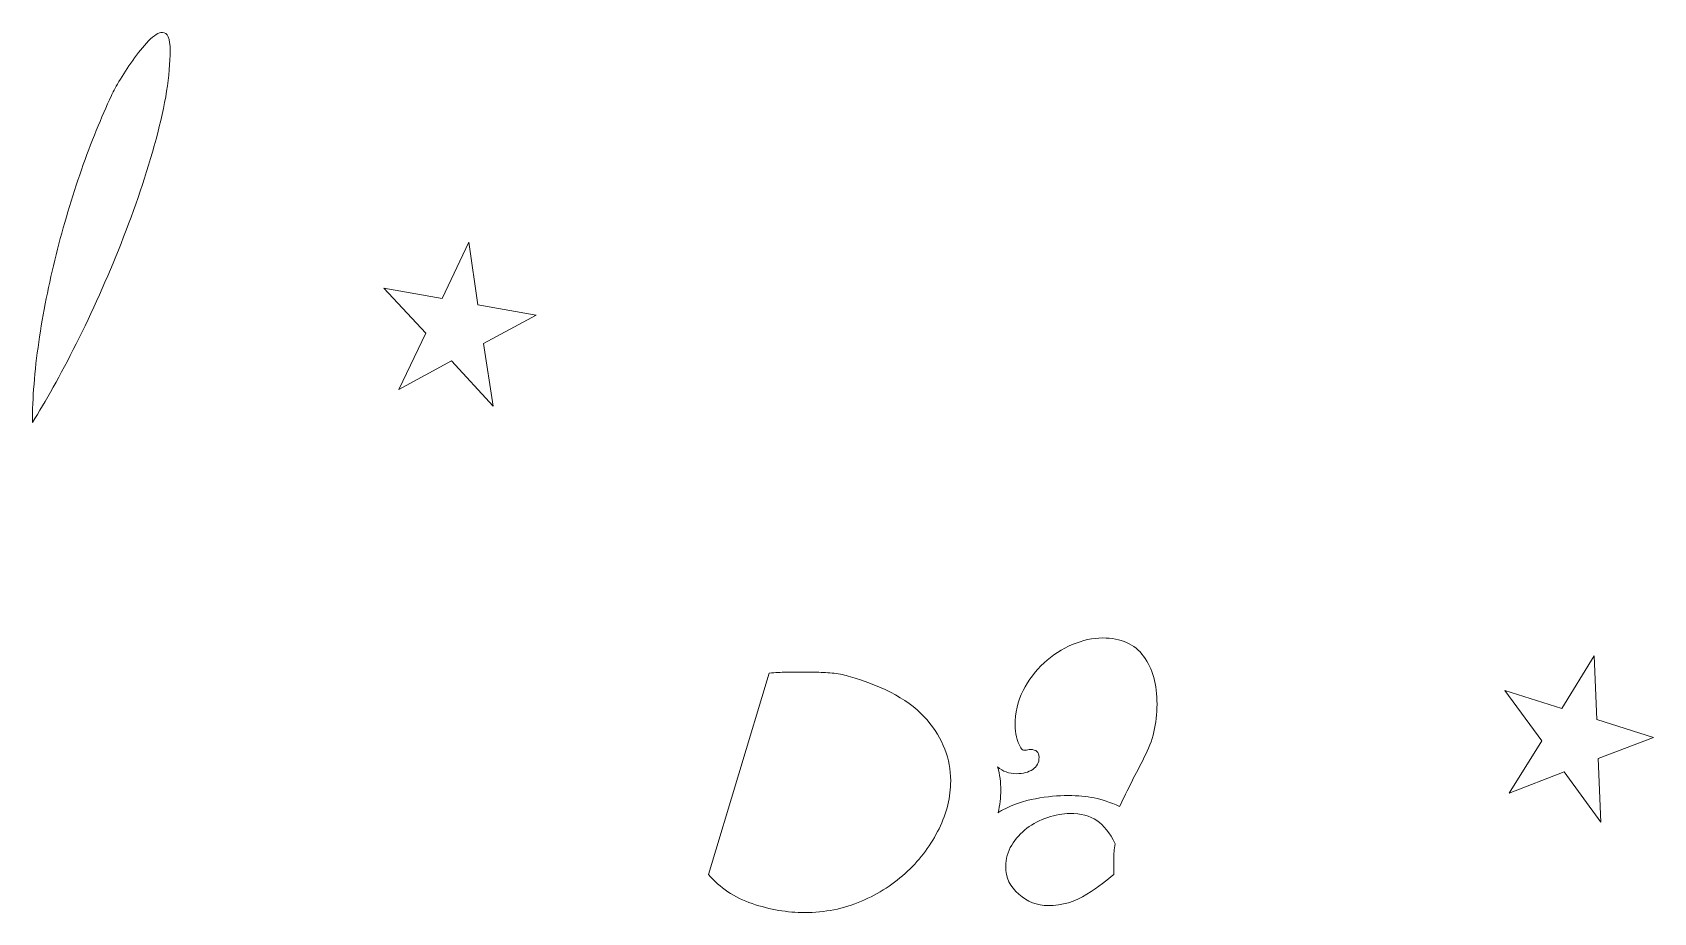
# Model space of a CAD drawing. Header units: centimetres. Extents: x -31.1 to 10.9, y -1.3 to 13.7.
# Drawn here: x -8.71 to 9.83, y -1 to 9.07 of the extents above; entities that cross this region are included whole.
import ezdxf

# ---------------------------------------------------------------- set-up
doc = ezdxf.new("R2010")
doc.units = ezdxf.units.CM
doc.header["$MEASUREMENT"] = 0
doc.layers.add('layer 1', color=7, linetype='Continuous')

msp = doc.modelspace()

# ---------------------------------------------------------------- linework, layer by layer
at = {"layer": 'layer 1', "color": 242, "lineweight": 20}
for points, knots in [([(-7.13038, 8.86275), (-7.13038, 8.99958), (-7.15997, 9.06799), (-7.21921, 9.06799), (-7.21921, 9.06799), (-7.26227, 9.06799), (-7.31477, 9.03528), (-7.3767, 8.96985), (-7.3767, 8.96985), (-7.43862, 8.90439), (-7.49919, 8.83001), (-7.55842, 8.74671), (-7.55842, 8.74671), (-7.61764, 8.66344), (-7.67013, 8.5831), (-7.71591, 8.50577), (-7.71591, 8.50577), (-7.76167, 8.42841), (-7.78993, 8.37488), (-7.80071, 8.34512), (-7.80071, 8.34512), (-7.91916, 8.09525), (-8.03359, 7.81263), (-8.14395, 7.49731), (-8.14395, 7.49731), (-8.25433, 7.18198), (-8.35126, 6.85773), (-8.4347, 6.52456), (-8.4347, 6.52456), (-8.51817, 6.19137), (-8.58412, 5.8582), (-8.63258, 5.52504), (-8.63258, 5.52504), (-8.68104, 5.19185), (-8.70526, 4.88546), (-8.70526, 4.6058), (-8.70526, 4.6058), (-8.55451, 4.84378), (-8.38759, 5.14426), (-8.20452, 5.50716), (-8.20452, 5.50716), (-8.02147, 5.87011), (-7.8505, 6.25235), (-7.69168, 6.65396), (-7.69168, 6.65396), (-7.53283, 7.05556), (-7.39957, 7.45268), (-7.29188, 7.84536), (-7.29188, 7.84536), (-7.18421, 8.23803), (-7.13038, 8.57716), (-7.13038, 8.86275)], [0, 0, 0, 0, 0.07142857, 0.07142857, 0.07142857, 0.07142857, 0.14285714, 0.14285714, 0.14285714, 0.14285714, 0.21428571, 0.21428571, 0.21428571, 0.21428571, 0.28571429, 0.28571429, 0.28571429, 0.28571429, 0.35714286, 0.35714286, 0.35714286, 0.35714286, 0.42857143, 0.42857143, 0.42857143, 0.42857143, 0.5, 0.5, 0.5, 0.5, 0.57142857, 0.57142857, 0.57142857, 0.57142857, 0.64285714, 0.64285714, 0.64285714, 0.64285714, 0.71428571, 0.71428571, 0.71428571, 0.71428571, 0.78571429, 0.78571429, 0.78571429, 0.78571429, 0.85714286, 0.85714286, 0.85714286, 0.85714286, 1, 1, 1, 1]), ([(-3.71567, 6.66825), (-3.71567, 6.66825), (-4.02002, 6.0235), (-4.02002, 6.0235), (-4.02002, 6.0235), (-4.02002, 6.0235), (-4.68657, 6.14386), (-4.68657, 6.14386), (-4.68657, 6.14386), (-4.68657, 6.14386), (-4.20774, 5.6278), (-4.20774, 5.6278), (-4.20774, 5.6278), (-4.20774, 5.6278), (-4.51443, 4.98433), (-4.51443, 4.98433), (-4.51443, 4.98433), (-4.51443, 4.98433), (-3.91413, 5.31013), (-3.91413, 5.31013), (-3.91413, 5.31013), (-3.91413, 5.31013), (-3.43713, 4.79213), (-3.43713, 4.79213), (-3.43713, 4.79213), (-3.43713, 4.79213), (-3.54493, 5.50953), (-3.54493, 5.50953), (-3.54493, 5.50953), (-3.54493, 5.50953), (-2.94344, 5.83284), (-2.94344, 5.83284), (-2.94344, 5.83284), (-2.94344, 5.83284), (-3.6104, 5.95043), (-3.6104, 5.95043), (-3.6104, 5.95043), (-3.6104, 5.95043), (-3.71567, 6.66825), (-3.71567, 6.66825)], [0, 0, 0, 0, 0.09090909, 0.09090909, 0.09090909, 0.09090909, 0.18181818, 0.18181818, 0.18181818, 0.18181818, 0.27272727, 0.27272727, 0.27272727, 0.27272727, 0.36363636, 0.36363636, 0.36363636, 0.36363636, 0.45454545, 0.45454545, 0.45454545, 0.45454545, 0.54545455, 0.54545455, 0.54545455, 0.54545455, 0.63636364, 0.63636364, 0.63636364, 0.63636364, 0.72727273, 0.72727273, 0.72727273, 0.72727273, 0.81818182, 0.81818182, 0.81818182, 0.81818182, 1, 1, 1, 1]), ([(2.33312, 0.66745), (2.35726, 0.57763), (2.36934, 0.48904), (2.36934, 0.40166), (2.36934, 0.40166), (2.36934, 0.31425), (2.3589, 0.22815), (2.33803, 0.14336), (2.33803, 0.14336), (2.35521, 0.15411), (2.37285, 0.16436), (2.39089, 0.17409), (2.39089, 0.17409), (2.50664, 0.23655), (2.63183, 0.2797), (2.76644, 0.30348), (2.76644, 0.30348), (2.90104, 0.3273), (3.02488, 0.3392), (3.13795, 0.3392), (3.13795, 0.3392), (3.25102, 0.3392), (3.35063, 0.33027), (3.43677, 0.31242), (3.43677, 0.31242), (3.52293, 0.29457), (3.61985, 0.26185), (3.72753, 0.21425), (3.72753, 0.21425), (3.81907, 0.40464), (3.91327, 0.59203), (4.01019, 0.77649), (4.01019, 0.77649), (4.10712, 0.96092), (4.15559, 1.1632), (4.15559, 1.38334), (4.15559, 1.38334), (4.15559, 1.60943), (4.10444, 1.79238), (4.00213, 1.93218), (4.00213, 1.93218), (3.89984, 2.07201), (3.74367, 2.14191), (3.53369, 2.14191), (3.53369, 2.14191), (3.42062, 2.14191), (3.30486, 2.11663), (3.18641, 2.06605), (3.18641, 2.06605), (3.06796, 2.01548), (2.96026, 1.94559), (2.86334, 1.85634), (2.86334, 1.85634), (2.76644, 1.7671), (2.68702, 1.66148), (2.62509, 1.53953), (2.62509, 1.53953), (2.56317, 1.41755), (2.53221, 1.28517), (2.53221, 1.14238), (2.53221, 1.14238), (2.53221, 1.05315), (2.55375, 0.96688), (2.59684, 0.88358), (2.59684, 0.88358), (2.60759, 0.86574), (2.62374, 0.8568), (2.64529, 0.8568), (2.64529, 0.8568), (2.65606, 0.8568), (2.66683, 0.85828), (2.6776, 0.86127), (2.6776, 0.86127), (2.68836, 0.86424), (2.69913, 0.86574), (2.7099, 0.86574), (2.7099, 0.86574), (2.77452, 0.86574), (2.80682, 0.83598), (2.80682, 0.77649), (2.80682, 0.77649), (2.80682, 0.71698), (2.78258, 0.67089), (2.73412, 0.63816), (2.73412, 0.63816), (2.68567, 0.60544), (2.62374, 0.58907), (2.54838, 0.58907), (2.54838, 0.58907), (2.46417, 0.58907), (2.39243, 0.6152), (2.33312, 0.66745)], [0, 0, 0, 0, 0.04166667, 0.04166667, 0.04166667, 0.04166667, 0.08333333, 0.08333333, 0.08333333, 0.08333333, 0.125, 0.125, 0.125, 0.125, 0.16666667, 0.16666667, 0.16666667, 0.16666667, 0.20833333, 0.20833333, 0.20833333, 0.20833333, 0.25, 0.25, 0.25, 0.25, 0.29166667, 0.29166667, 0.29166667, 0.29166667, 0.33333333, 0.33333333, 0.33333333, 0.33333333, 0.375, 0.375, 0.375, 0.375, 0.41666667, 0.41666667, 0.41666667, 0.41666667, 0.45833333, 0.45833333, 0.45833333, 0.45833333, 0.5, 0.5, 0.5, 0.5, 0.54166667, 0.54166667, 0.54166667, 0.54166667, 0.58333333, 0.58333333, 0.58333333, 0.58333333, 0.625, 0.625, 0.625, 0.625, 0.66666667, 0.66666667, 0.66666667, 0.66666667, 0.70833333, 0.70833333, 0.70833333, 0.70833333, 0.75, 0.75, 0.75, 0.75, 0.79166667, 0.79166667, 0.79166667, 0.79166667, 0.83333333, 0.83333333, 0.83333333, 0.83333333, 0.875, 0.875, 0.875, 0.875, 0.91666667, 0.91666667, 0.91666667, 0.91666667, 1, 1, 1, 1]), ([(9.15626, 1.93566), (9.15626, 1.93566), (8.78421, 1.33465), (8.78421, 1.33465), (8.78421, 1.33465), (8.78421, 1.33465), (8.13447, 1.54193), (8.13447, 1.54193), (8.13447, 1.54193), (8.13447, 1.54193), (8.55496, 0.96588), (8.55496, 0.96588), (8.55496, 0.96588), (8.55496, 0.96588), (8.18077, 0.36645), (8.18077, 0.36645), (8.18077, 0.36645), (8.18077, 0.36645), (8.81272, 0.61144), (8.81272, 0.61144), (8.81272, 0.61144), (8.81272, 0.61144), (9.23118, 0.0337), (9.23118, 0.0337), (9.23118, 0.0337), (9.23118, 0.0337), (9.20123, 0.76115), (9.20123, 0.76115), (9.20123, 0.76115), (9.20123, 0.76115), (9.83407, 1.00352), (9.83407, 1.00352), (9.83407, 1.00352), (9.83407, 1.00352), (9.18364, 1.20811), (9.18364, 1.20811), (9.18364, 1.20811), (9.18364, 1.20811), (9.15626, 1.93566), (9.15626, 1.93566)], [0, 0, 0, 0, 0.09090909, 0.09090909, 0.09090909, 0.09090909, 0.18181818, 0.18181818, 0.18181818, 0.18181818, 0.27272727, 0.27272727, 0.27272727, 0.27272727, 0.36363636, 0.36363636, 0.36363636, 0.36363636, 0.45454545, 0.45454545, 0.45454545, 0.45454545, 0.54545455, 0.54545455, 0.54545455, 0.54545455, 0.63636364, 0.63636364, 0.63636364, 0.63636364, 0.72727273, 0.72727273, 0.72727273, 0.72727273, 0.81818182, 0.81818182, 0.81818182, 0.81818182, 1, 1, 1, 1]), ([(0.62484, 1.70462), (0.56561, 1.72247), (0.5037, 1.73435), (0.43907, 1.74032), (0.43907, 1.74032), (0.37448, 1.74627), (0.30717, 1.74925), (0.23718, 1.74925), (0.23718, 1.74925), (0.23718, 1.74925), (-0.0859, 1.74925), (-0.0859, 1.74925), (-0.0859, 1.74925), (-0.14512, 1.74925), (-0.20973, 1.74627), (-0.27971, 1.74032), (-0.27971, 1.74032), (-0.27971, 1.74032), (-0.97429, -0.56217), (-0.97429, -0.56217), (-0.97429, -0.56217), (-0.84507, -0.71685), (-0.67816, -0.82842), (-0.47355, -0.89683), (-0.47355, -0.89683), (-0.26895, -0.96525), (-0.06974, -0.99945), (0.1241, -0.99945), (0.1241, -0.99945), (0.35562, -0.99945), (0.57234, -0.95631), (0.77426, -0.87005), (0.77426, -0.87005), (0.97616, -0.78379), (1.15251, -0.66927), (1.30325, -0.52647), (1.30325, -0.52647), (1.45402, -0.38367), (1.57381, -0.22157), (1.66265, -0.04009), (1.66265, -0.04009), (1.7515, 0.14138), (1.79591, 0.32431), (1.79591, 0.50876), (1.79591, 0.50876), (1.79591, 0.75865), (1.70574, 0.99066), (1.52538, 1.20485), (1.52538, 1.20485), (1.34498, 1.41905), (1.04481, 1.58563), (0.62484, 1.70462)], [0, 0, 0, 0, 0.07142857, 0.07142857, 0.07142857, 0.07142857, 0.14285714, 0.14285714, 0.14285714, 0.14285714, 0.21428571, 0.21428571, 0.21428571, 0.21428571, 0.28571429, 0.28571429, 0.28571429, 0.28571429, 0.35714286, 0.35714286, 0.35714286, 0.35714286, 0.42857143, 0.42857143, 0.42857143, 0.42857143, 0.5, 0.5, 0.5, 0.5, 0.57142857, 0.57142857, 0.57142857, 0.57142857, 0.64285714, 0.64285714, 0.64285714, 0.64285714, 0.71428571, 0.71428571, 0.71428571, 0.71428571, 0.78571429, 0.78571429, 0.78571429, 0.78571429, 0.85714286, 0.85714286, 0.85714286, 0.85714286, 1, 1, 1, 1]), ([(3.67654, -0.21411), (3.61731, -0.08917), (3.5473, 0.00006), (3.46654, 0.05361), (3.46654, 0.05361), (3.38578, 0.10715), (3.28348, 0.13392), (3.15964, 0.13392), (3.15964, 0.13392), (3.07887, 0.13392), (2.99408, 0.11907), (2.90523, 0.0893), (2.90523, 0.0893), (2.8164, 0.05955), (2.73697, 0.01791), (2.66698, -0.03562), (2.66698, -0.03562), (2.59699, -0.08917), (2.53911, -0.15313), (2.49334, -0.22752), (2.49334, -0.22752), (2.44758, -0.30187), (2.42468, -0.38367), (2.42468, -0.47292), (2.42468, -0.47292), (2.42468, -0.59787), (2.4745, -0.70348), (2.57409, -0.78974), (2.57409, -0.78974), (2.6737, -0.876), (2.78545, -0.91914), (2.90927, -0.91914), (2.90927, -0.91914), (3.0708, -0.91914), (3.21886, -0.876), (3.35347, -0.78974), (3.35347, -0.78974), (3.48808, -0.70348), (3.59039, -0.6276), (3.66039, -0.56217), (3.66039, -0.56217), (3.66039, -0.50268), (3.66039, -0.44466), (3.66039, -0.38815), (3.66039, -0.38815), (3.66039, -0.33163), (3.66577, -0.27362), (3.67654, -0.21411)], [0, 0, 0, 0, 0.07692308, 0.07692308, 0.07692308, 0.07692308, 0.15384615, 0.15384615, 0.15384615, 0.15384615, 0.23076923, 0.23076923, 0.23076923, 0.23076923, 0.30769231, 0.30769231, 0.30769231, 0.30769231, 0.38461538, 0.38461538, 0.38461538, 0.38461538, 0.46153846, 0.46153846, 0.46153846, 0.46153846, 0.53846154, 0.53846154, 0.53846154, 0.53846154, 0.61538462, 0.61538462, 0.61538462, 0.61538462, 0.69230769, 0.69230769, 0.69230769, 0.69230769, 0.76923077, 0.76923077, 0.76923077, 0.76923077, 0.84615385, 0.84615385, 0.84615385, 0.84615385, 1, 1, 1, 1])]:
    msp.add_open_spline(points, degree=3, knots=knots, dxfattribs=at)

doc.saveas('drawing.dxf')
